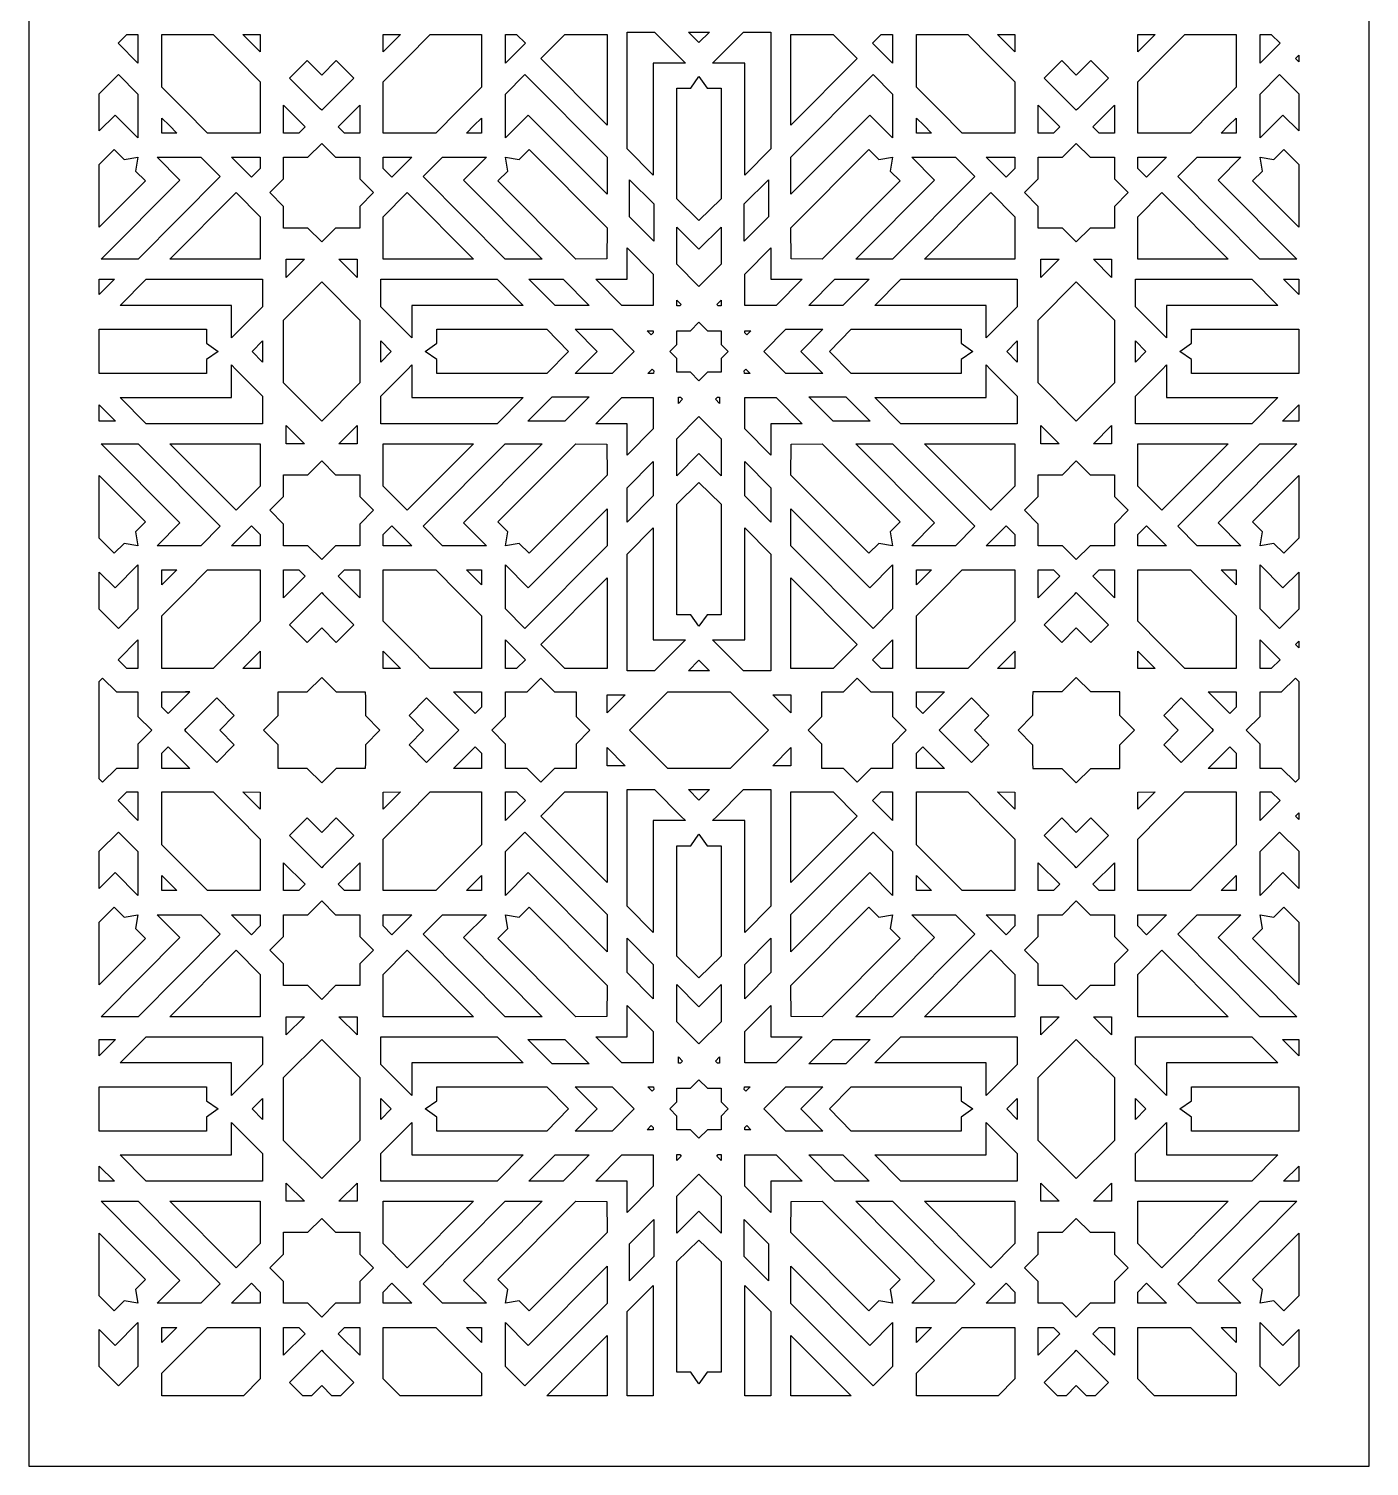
# Model space of a CAD drawing. Extents: x -219 to 351, y -591 to 679.
# Drawn here: x -219 to 351, y -591 to 20 of the extents above; entities that cross this region are included whole.
import ezdxf

# ---------------------------------------------------------------- set-up
doc = ezdxf.new("R2010")
doc.units = 0
doc.header["$MEASUREMENT"] = 0
doc.layers.add('LAYER_1', color=18, linetype='CONTINUOUS')

msp = doc.modelspace()

# ---------------------------------------------------------------- linework, layer by layer
at = {"layer": 'LAYER_1'}
for points in [[(-219.38, -590.97), (350.62, -590.97), (350.62, 679.03), (-219.38, 679.03)], [(58.05, 7.43), (59.88, 5.59), (46.13, 5.59), (46.13, -41.98), (35.02, -30.83), (35.02, 18.82), (46.71, 18.82)], [(70.11, 18.82), (65.62, 14.31), (61.13, 18.82), (65.62, 18.82)], [(96.23, -30.83), (85.11, -41.98), (85.12, 5.59), (71.36, 5.59), (73.19, 7.43), (84.53, 18.82), (96.23, 18.82)], [(-172.94, 5.59), (-181.42, 14.11), (-177.72, 17.83), (-172.94, 17.83)], [(-130.95, 7.75), (-120.91, -2.33), (-120.91, -24.15), (-143.3, -24.15), (-153.02, -14.4), (-162.74, -4.64), (-162.74, 17.83), (-141, 17.83)], [(-120.97, 17.77), (-120.91, 10.42), (-124.61, 14.12), (-128.3, 17.83)], [(-65.02, 14.12), (-68.72, 10.42), (-68.66, 17.77), (-61.33, 17.83)], [(-26.89, -4.64), (-36.61, -14.4), (-46.32, -24.15), (-68.72, -24.15), (-68.72, -2.33), (-58.67, 7.75), (-48.63, 17.83), (-26.89, 17.83)], [(-8.2, 14.11), (-16.69, 5.59), (-16.69, 17.83), (-11.91, 17.83)], [(26.53, -20.75), (-1.66, 7.55), (8.59, 17.83), (26.53, 17.83)], [(132.9, 7.55), (104.71, -20.75), (104.71, 17.83), (122.65, 17.83)], [(147.93, 5.59), (139.45, 14.11), (143.15, 17.83), (147.93, 17.83)], [(189.92, 7.75), (199.96, -2.33), (199.96, -24.15), (177.57, -24.15), (167.85, -14.4), (158.13, -4.64), (158.13, 17.83), (179.87, 17.83)], [(199.9, 17.77), (199.96, 10.42), (196.26, 14.12), (192.57, 17.83)], [(255.85, 14.12), (252.15, 10.42), (252.21, 17.77), (259.54, 17.83)], [(293.98, -4.64), (284.26, -14.4), (274.55, -24.15), (252.15, -24.15), (252.15, -2.33), (262.2, 7.75), (272.24, 17.83), (293.98, 17.83)], [(312.67, 14.11), (304.18, 5.59), (304.18, 17.83), (308.96, 17.83)], [(-94.81, 0.53), (-88.64, 6.73), (-81.17, -0.77), (-94.14, -13.79), (-94.81, -14.44), (-95.48, -13.79), (-108.46, -0.77), (-100.99, 6.73)], [(226.06, 0.53), (232.23, 6.73), (239.7, -0.77), (226.73, -13.79), (226.06, -14.44), (225.38, -13.79), (212.41, -0.77), (219.88, 6.73)], [(320.62, 6.13), (319.21, 7.55), (320.62, 8.96)], [(-172.94, -7.54), (-172.94, -23.64), (-172.94, -26.24), (-182.66, -16.48), (-189.38, -23.22), (-189.38, -7.45), (-181.2, 0.76)], [(26.55, -34.34), (26.55, -50.12), (-6.96, -16.48), (-16.69, -26.24), (-16.69, -23.64), (-16.69, -7.54), (-8.42, 0.76)], [(147.93, -7.54), (147.93, -23.64), (147.93, -26.24), (138.2, -16.48), (104.69, -50.12), (104.69, -34.34), (139.66, 0.76)], [(320.62, -7.45), (320.62, -23.22), (313.91, -16.48), (304.18, -26.24), (304.18, -23.64), (304.18, -7.54), (312.45, 0.76)], [(69.1, -5.07), (75.01, -5.07), (75.01, -52.09), (65.62, -61.29), (56.23, -52.09), (56.23, -5.07), (62.15, -5.07), (65.62, -0.16)], [(-159.56, -20.96), (-156.39, -24.15), (-162.74, -24.15), (-162.74, -17.78)], [(-101.84, -21.47), (-104.51, -24.15), (-110.99, -24.15), (-110.99, -12.29)], [(-78.64, -24.15), (-85.12, -24.15), (-87.79, -21.47), (-78.64, -12.29)], [(-26.89, -24.15), (-33.24, -24.15), (-30.06, -20.96), (-26.89, -17.78)], [(161.31, -20.96), (164.48, -24.15), (158.13, -24.15), (158.13, -17.78)], [(219.03, -21.47), (216.36, -24.15), (209.88, -24.15), (209.88, -12.29)], [(242.23, -24.15), (235.75, -24.15), (233.08, -21.47), (242.23, -12.29)], [(293.98, -24.15), (287.63, -24.15), (290.81, -20.96), (293.98, -17.78)], [(-88.97, -34.38), (-78.64, -34.38), (-78.64, -43.6), (-72.79, -49.47), (-72.79, -49.47), (-72.79, -49.47), (-78.64, -55.34), (-78.64, -64.56), (-88.97, -64.56), (-94.81, -70.42), (-100.66, -64.56), (-110.99, -64.56), (-110.99, -55.34), (-116.83, -49.47), (-116.83, -49.47), (-116.83, -49.47), (-110.99, -43.6), (-110.99, -34.38), (-100.66, -34.38), (-94.81, -28.52)], [(231.9, -34.38), (242.23, -34.38), (242.23, -43.6), (248.08, -49.47), (248.08, -49.47), (248.08, -49.47), (242.23, -55.34), (242.23, -64.56), (231.9, -64.56), (226.06, -70.42), (220.21, -64.56), (209.88, -64.56), (209.88, -55.34), (204.04, -49.47), (204.04, -49.47), (204.04, -49.47), (209.88, -43.6), (209.88, -34.38), (220.21, -34.38), (226.06, -28.52)], [(-178.85, -35.39), (-172.93, -34.38), (-173.94, -40.32), (-169.75, -44.52), (-189.38, -64.21), (-189.38, -37.56), (-183.03, -31.19)], [(-137.92, -42.68), (-172.9, -77.78), (-188.62, -77.78), (-155.1, -44.15), (-164.82, -34.38), (-146.19, -34.38)], [(-120.91, -39.18), (-124.62, -42.9), (-133.1, -34.38), (-120.91, -34.38)], [(-65.01, -42.9), (-68.72, -39.18), (-68.72, -34.38), (-56.52, -34.38)], [(-34.53, -44.15), (-1.01, -77.78), (-16.73, -77.78), (-51.7, -42.68), (-43.44, -34.38), (-24.8, -34.38)], [(26.53, -64.43), (26.38, -77.61), (13.25, -77.76), (-19.87, -44.52), (-15.69, -40.32), (-16.69, -34.38), (-10.78, -35.39), (-6.6, -31.19)], [(142.02, -35.39), (147.93, -34.38), (146.93, -40.32), (151.12, -44.52), (117.99, -77.76), (104.87, -77.61), (104.71, -64.43), (137.84, -31.19)], [(182.95, -42.68), (147.97, -77.78), (132.25, -77.78), (165.77, -44.15), (156.05, -34.38), (174.68, -34.38)], [(199.96, -39.18), (196.25, -42.9), (187.76, -34.38), (199.96, -34.38)], [(255.86, -42.9), (252.15, -39.18), (252.15, -34.38), (264.35, -34.38)], [(286.34, -44.15), (319.86, -77.78), (304.14, -77.78), (269.17, -42.68), (277.43, -34.38), (296.07, -34.38)], [(320.62, -37.56), (320.62, -64.21), (301, -44.52), (305.18, -40.32), (304.18, -34.38), (310.09, -35.39), (314.27, -31.19)], [(46.42, -54.29), (46.42, -70.07), (36.13, -59.74), (36.13, -43.96)], [(95.11, -59.74), (84.82, -70.07), (84.82, -54.29), (95.11, -43.96)], [(-120.91, -59.76), (-120.91, -77.76), (-159.35, -77.76), (-131.16, -49.47)], [(-30.28, -77.76), (-68.72, -77.76), (-68.72, -59.76), (-58.47, -49.47)], [(199.96, -59.76), (199.96, -77.76), (161.52, -77.76), (189.71, -49.47)], [(290.59, -77.76), (252.15, -77.76), (252.15, -59.76), (262.4, -49.47)], [(75.01, -79.91), (65.62, -89.34), (56.23, -79.91), (56.23, -64.13), (65.62, -73.56), (75.01, -64.13)], [(46.13, -84.11), (46.13, -97.44), (32.85, -97.44), (21.74, -86.28), (35.02, -86.28), (35.02, -72.95)], [(96.23, -86.28), (109.5, -86.28), (98.39, -97.44), (85.11, -97.44), (85.11, -84.11), (96.23, -72.95)], [(-109.85, -85.51), (-109.85, -77.76), (-102.13, -77.76)], [(-79.78, -85.51), (-87.5, -77.76), (-79.78, -77.76)], [(211.02, -85.51), (211.02, -77.76), (218.74, -77.76)], [(241.09, -85.51), (233.37, -77.76), (241.09, -77.76)], [(-189.38, -92.75), (-189.38, -86.28), (-182.94, -86.28)], [(-119.93, -98.01), (-131.27, -109.4), (-133.1, -111.24), (-133.1, -97.43), (-180.51, -97.44), (-169.39, -86.28), (-119.93, -86.28)], [(-78.64, -103.63), (-78.64, -117), (-78.64, -130.36), (-94.81, -146.59), (-110.99, -130.36), (-110.99, -117), (-110.99, -103.63), (-94.81, -87.4)], [(-9.12, -97.44), (-56.52, -97.43), (-56.52, -111.24), (-58.36, -109.4), (-69.7, -98.01), (-69.7, -86.28), (-20.24, -86.28)], [(18.98, -97.44), (4.43, -97.44), (-6.69, -86.28), (7.86, -86.28)], [(126.82, -97.44), (112.26, -97.44), (123.38, -86.28), (137.93, -86.28)], [(200.94, -98.01), (189.6, -109.4), (187.76, -111.24), (187.76, -97.43), (140.36, -97.44), (151.48, -86.28), (200.94, -86.28)], [(242.23, -103.63), (242.23, -117), (242.23, -130.36), (226.06, -146.59), (209.88, -130.36), (209.88, -117), (209.88, -103.63), (226.06, -87.4)], [(311.75, -97.44), (264.35, -97.43), (264.35, -111.24), (262.51, -109.4), (251.17, -98.01), (251.17, -86.28), (300.63, -86.28)], [(320.62, -92.75), (314.18, -86.28), (320.62, -86.28)], [(58.09, -97), (57.43, -97.66), (56.23, -97.64), (56.23, -95.14)], [(75.01, -97.64), (73.82, -97.66), (73.16, -97), (75.01, -95.14)], [(-143.73, -113.51), (-138.84, -117), (-143.73, -120.48), (-143.73, -126.42), (-189.38, -126.42), (-189.38, -107.57), (-143.73, -107.57)], [(10.12, -117), (0.95, -126.42), (-45.9, -126.42), (-45.9, -120.48), (-50.79, -117), (-45.9, -113.51), (-45.9, -107.57), (0.95, -107.57)], [(38.06, -117), (28.67, -126.42), (12.95, -126.42), (22.34, -117), (12.95, -107.57), (28.67, -107.57)], [(46.2, -109.14), (45.34, -109.97), (43.58, -108.2), (46.2, -108.2)], [(69.25, -108.2), (75.01, -108.2), (75.01, -113.99), (78.01, -117), (75.01, -120.01), (75.01, -125.79), (69.25, -125.79), (65.62, -129.43), (61.99, -125.79), (56.23, -125.79), (56.23, -120.01), (53.23, -117), (56.23, -113.99), (56.23, -108.2), (61.99, -108.2), (65.62, -104.56)], [(85.9, -109.97), (85.04, -109.14), (85.04, -108.2), (87.66, -108.2)], [(108.9, -117), (118.29, -126.42), (102.57, -126.42), (93.18, -117), (102.57, -107.57), (118.29, -107.57)], [(177.14, -113.51), (182.03, -117), (177.14, -120.48), (177.14, -126.42), (130.3, -126.42), (121.12, -117), (130.3, -107.57), (177.14, -107.57)], [(320.62, -126.42), (274.97, -126.42), (274.97, -120.48), (270.08, -117), (274.97, -113.51), (274.97, -107.57), (320.62, -107.57)], [(-119.93, -117), (-119.93, -121.5), (-124.42, -117), (-119.93, -112.49)], [(-65.21, -117), (-69.7, -121.5), (-69.7, -117), (-69.7, -112.49)], [(200.94, -117), (200.94, -121.5), (196.45, -117), (200.94, -112.49)], [(255.66, -117), (251.17, -121.5), (251.17, -117), (251.17, -112.49)], [(-131.27, -124.6), (-119.93, -135.98), (-119.93, -147.71), (-169.39, -147.71), (-180.51, -136.56), (-133.1, -136.56), (-133.1, -122.75)], [(-56.52, -136.56), (-9.12, -136.56), (-20.24, -147.71), (-69.7, -147.71), (-69.7, -135.98), (-58.36, -124.6), (-56.52, -122.75)], [(46.36, -125.22), (46.33, -126.42), (43.84, -126.42), (45.7, -124.56)], [(87.4, -126.42), (84.91, -126.42), (84.89, -125.22), (85.55, -124.56)], [(189.6, -124.6), (200.94, -135.98), (200.94, -147.71), (151.48, -147.71), (140.36, -136.56), (187.76, -136.56), (187.76, -122.75)], [(264.35, -136.56), (311.75, -136.56), (300.63, -147.71), (251.17, -147.71), (251.17, -135.98), (262.51, -124.6), (264.35, -122.75)], [(-182.48, -146.59), (-189.38, -146.59), (-189.38, -139.67)], [(8.57, -146.6), (-7.15, -146.59), (3.14, -136.27), (18.86, -136.27)], [(46.13, -136.56), (46.13, -149.88), (35.02, -161.04), (35.02, -147.71), (21.74, -147.71), (32.85, -136.56)], [(58.62, -137.35), (56.86, -139.12), (56.86, -136.48), (57.79, -136.48)], [(74.38, -139.12), (72.62, -137.35), (73.45, -136.48), (74.38, -136.48)], [(109.51, -147.71), (96.23, -147.71), (96.23, -161.04), (85.11, -149.88), (85.11, -136.56), (98.39, -136.56)], [(138.39, -146.59), (122.67, -146.6), (112.38, -136.27), (128.1, -136.27)], [(320.62, -146.59), (313.72, -146.59), (320.62, -139.67)], [(75.01, -154.08), (75.01, -169.86), (65.62, -160.44), (56.23, -169.86), (56.23, -154.08), (65.62, -144.66)], [(-102.13, -156.23), (-109.85, -156.23), (-109.85, -148.49)], [(-79.78, -156.23), (-87.5, -156.23), (-79.78, -148.49)], [(218.74, -156.23), (211.02, -156.23), (211.02, -148.49)], [(241.09, -156.23), (233.37, -156.23), (241.09, -148.49)], [(-137.92, -191.31), (-146.19, -199.61), (-164.82, -199.61), (-155.09, -189.85), (-188.62, -156.21), (-172.9, -156.21)], [(-120.91, -174.24), (-131.16, -184.52), (-159.35, -156.23), (-120.91, -156.23)], [(-58.47, -184.52), (-68.72, -174.24), (-68.72, -156.23), (-30.28, -156.23)], [(-34.53, -189.85), (-24.8, -199.61), (-43.44, -199.61), (-51.7, -191.31), (-16.73, -156.21), (-1.01, -156.21)], [(26.38, -156.39), (26.53, -169.56), (-6.6, -202.8), (-10.78, -198.61), (-16.69, -199.61), (-15.69, -193.68), (-19.87, -189.48), (13.25, -156.23)], [(151.12, -189.48), (146.93, -193.68), (147.93, -199.61), (142.02, -198.61), (137.84, -202.8), (104.71, -169.56), (104.87, -156.39), (117.99, -156.23)], [(182.95, -191.31), (174.68, -199.61), (156.05, -199.61), (165.77, -189.85), (132.25, -156.21), (147.97, -156.21)], [(199.96, -174.24), (189.71, -184.52), (161.52, -156.23), (199.96, -156.23)], [(262.4, -184.52), (252.15, -174.24), (252.15, -156.23), (290.59, -156.23)], [(286.34, -189.85), (296.06, -199.61), (277.43, -199.61), (269.16, -191.31), (304.14, -156.21), (319.86, -156.21)], [(-88.97, -169.44), (-78.64, -169.44), (-78.64, -178.66), (-72.79, -184.52), (-72.79, -184.52), (-72.79, -184.52), (-78.64, -190.39), (-78.64, -199.61), (-88.97, -199.61), (-94.81, -205.48), (-100.66, -199.61), (-110.99, -199.61), (-110.99, -190.39), (-116.83, -184.52), (-116.83, -184.52), (-116.83, -184.52), (-110.99, -178.66), (-110.99, -169.44), (-100.66, -169.44), (-94.81, -163.57)], [(46.13, -178.42), (35.02, -189.57), (35.02, -174.96), (46.13, -163.81)], [(96.23, -174.96), (96.23, -189.57), (85.11, -178.42), (85.11, -163.81)], [(231.9, -169.44), (242.23, -169.44), (242.23, -178.66), (248.08, -184.52), (248.08, -184.52), (248.08, -184.52), (242.23, -190.39), (242.23, -199.61), (231.9, -199.61), (226.06, -205.48), (220.21, -199.61), (209.88, -199.61), (209.88, -190.39), (204.04, -184.52), (204.04, -184.52), (204.04, -184.52), (209.88, -178.66), (209.88, -169.44), (220.21, -169.44), (226.06, -163.57)], [(-169.75, -189.48), (-173.94, -193.68), (-172.93, -199.61), (-178.85, -198.61), (-183.03, -202.8), (-189.38, -196.43), (-189.38, -169.78)], [(320.62, -196.43), (314.27, -202.8), (310.09, -198.61), (304.18, -199.61), (305.18, -193.68), (301, -189.48), (320.62, -169.78)], [(75.01, -181.91), (75.01, -228.92), (69.1, -228.92), (65.62, -233.83), (62.15, -228.92), (56.23, -228.92), (56.23, -181.91), (65.62, -172.7)], [(26.55, -199.65), (-8.42, -234.75), (-16.69, -226.45), (-16.69, -210.36), (-16.69, -207.75), (-6.96, -217.52), (26.55, -183.87)], [(138.21, -217.52), (147.93, -207.75), (147.93, -210.36), (147.93, -226.45), (139.67, -234.75), (104.69, -199.65), (104.69, -183.87)], [(-120.91, -194.81), (-120.91, -199.61), (-133.1, -199.61), (-124.62, -191.09)], [(-56.52, -199.61), (-68.72, -199.61), (-68.72, -194.81), (-65.01, -191.09)], [(46.12, -239.59), (59.88, -239.59), (58.05, -241.43), (46.71, -252.81), (35.01, -252.81), (35.01, -203.17), (46.13, -192.01)], [(96.23, -203.17), (96.23, -252.81), (84.54, -252.81), (73.2, -241.43), (71.36, -239.59), (85.12, -239.59), (85.11, -192.01)], [(199.96, -194.81), (199.96, -199.61), (187.76, -199.61), (196.25, -191.09)], [(264.35, -199.61), (252.15, -199.61), (252.15, -194.81), (255.86, -191.09)], [(-172.94, -210.36), (-172.94, -226.45), (-181.2, -234.75), (-189.38, -226.55), (-189.38, -210.77), (-182.66, -217.52), (-172.94, -207.75)], [(313.91, -217.52), (320.62, -210.77), (320.62, -226.55), (312.45, -234.75), (304.18, -226.45), (304.18, -210.36), (304.18, -207.75)], [(-159.56, -213.03), (-162.74, -216.22), (-162.74, -209.85), (-156.39, -209.85)], [(-120.91, -231.67), (-130.95, -241.75), (-141, -251.83), (-162.74, -251.83), (-162.74, -229.35), (-153.02, -219.6), (-143.3, -209.85), (-120.91, -209.85)], [(-101.84, -212.52), (-110.99, -221.71), (-110.99, -209.85), (-104.51, -209.85)], [(-78.64, -209.85), (-78.64, -221.71), (-87.79, -212.52), (-85.12, -209.85)], [(-36.61, -219.6), (-26.89, -229.35), (-26.89, -251.83), (-48.63, -251.83), (-58.67, -241.75), (-68.72, -231.67), (-68.72, -209.85), (-46.32, -209.85)], [(-26.89, -209.85), (-26.89, -216.22), (-30.06, -213.03), (-33.24, -209.85)], [(26.53, -251.83), (8.59, -251.83), (-1.66, -241.54), (26.53, -213.25)], [(132.9, -241.54), (122.65, -251.83), (104.71, -251.83), (104.71, -213.25)], [(161.31, -213.03), (158.13, -216.22), (158.13, -209.85), (164.48, -209.85)], [(199.96, -231.67), (189.92, -241.75), (179.87, -251.83), (158.13, -251.83), (158.13, -229.35), (167.85, -219.6), (177.57, -209.85), (199.96, -209.85)], [(219.03, -212.52), (209.88, -221.71), (209.88, -209.85), (216.36, -209.85)], [(242.23, -209.85), (242.23, -221.71), (233.08, -212.52), (235.75, -209.85)], [(284.26, -219.6), (293.98, -229.35), (293.98, -251.83), (272.24, -251.83), (262.2, -241.75), (252.15, -231.67), (252.15, -209.85), (274.55, -209.85)], [(293.98, -209.85), (293.98, -216.22), (290.81, -213.03), (287.63, -209.85)], [(-94.14, -220.2), (-81.17, -233.23), (-88.64, -240.72), (-94.81, -234.52), (-100.99, -240.72), (-108.46, -233.23), (-95.48, -220.2), (-94.81, -219.55)], [(226.73, -220.2), (239.7, -233.23), (232.23, -240.72), (226.06, -234.52), (219.88, -240.72), (212.41, -233.23), (225.38, -220.2), (226.06, -219.55)], [(-172.94, -251.83), (-177.72, -251.83), (-181.42, -248.11), (-172.94, -239.59)], [(-120.97, -251.77), (-128.3, -251.83), (-124.61, -248.12), (-120.91, -244.41)], [(-65.02, -248.12), (-61.33, -251.83), (-68.66, -251.77), (-68.72, -244.41)], [(-8.2, -248.11), (-11.91, -251.83), (-16.69, -251.83), (-16.69, -239.59)], [(147.93, -251.83), (143.15, -251.83), (139.45, -248.11), (147.93, -239.59)], [(199.9, -251.77), (192.57, -251.83), (196.26, -248.12), (199.96, -244.41)], [(255.85, -248.12), (259.54, -251.83), (252.21, -251.77), (252.15, -244.41)], [(312.67, -248.11), (308.96, -251.83), (304.18, -251.83), (304.18, -239.59)], [(320.62, -242.96), (319.21, -241.54), (320.62, -240.12)], [(70.11, -252.81), (65.62, -252.81), (61.13, -252.81), (65.62, -248.31)], [(-182.12, -261.78), (-172.94, -261.78), (-172.94, -272.15), (-167.09, -278.02), (-167.11, -278.04), (-167.09, -278.06), (-172.94, -283.92), (-172.94, -294.29), (-182.12, -294.29), (-187.97, -300.16), (-187.97, -300.16), (-187.97, -300.16), (-189.38, -298.74), (-189.38, -257.34), (-187.97, -255.92), (-187.97, -255.92), (-187.97, -255.92)], [(-119.56, -278.04), (-113.38, -271.84), (-113.38, -264.19), (-113.36, -261.78), (-101.01, -261.78), (-94.81, -255.61), (-88.62, -261.78), (-76.27, -261.78), (-76.25, -264.19), (-76.25, -271.84), (-70.07, -278.04), (-76.25, -284.23), (-76.25, -291.89), (-76.27, -294.29), (-88.62, -294.29), (-94.81, -300.47), (-101.01, -294.29), (-113.36, -294.29), (-113.38, -291.89), (-113.38, -284.23)], [(4.18, -261.78), (13.37, -261.78), (13.37, -272.15), (19.21, -278.02), (19.2, -278.04), (19.21, -278.06), (13.37, -283.92), (13.37, -294.29), (4.18, -294.29), (-1.66, -300.16), (-1.66, -300.16), (-1.66, -300.16), (-7.5, -294.29), (-16.69, -294.29), (-16.69, -283.92), (-22.53, -278.06), (-22.52, -278.04), (-22.53, -278.02), (-16.69, -272.15), (-16.69, -261.78), (-7.5, -261.78), (-1.66, -255.92), (-1.66, -255.92), (-1.66, -255.92)], [(138.75, -261.78), (147.93, -261.78), (147.93, -272.15), (153.78, -278.02), (153.76, -278.04), (153.78, -278.06), (147.93, -283.92), (147.93, -294.29), (138.75, -294.29), (132.9, -300.16), (132.9, -300.16), (132.9, -300.16), (127.06, -294.29), (117.87, -294.29), (117.87, -283.92), (112.03, -278.06), (112.05, -278.04), (112.03, -278.02), (117.87, -272.15), (117.87, -261.78), (127.06, -261.78), (132.9, -255.92), (132.9, -255.92), (132.9, -255.92)], [(250.8, -278.04), (244.62, -271.84), (244.62, -264.19), (244.6, -261.78), (232.25, -261.78), (226.06, -255.61), (219.86, -261.78), (207.51, -261.78), (207.49, -264.19), (207.49, -271.84), (201.31, -278.04), (207.49, -284.23), (207.49, -291.89), (207.51, -294.29), (219.86, -294.29), (226.06, -300.47), (232.25, -294.29), (244.6, -294.29), (244.62, -291.89), (244.62, -284.23)], [(320.62, -257.34), (320.62, -298.74), (319.21, -300.16), (319.21, -300.16), (319.21, -300.16), (313.36, -294.29), (304.18, -294.29), (304.18, -283.92), (298.33, -278.06), (298.35, -278.04), (298.33, -278.02), (304.18, -272.15), (304.18, -261.78), (313.36, -261.78), (319.21, -255.92), (319.21, -255.92), (319.21, -255.92)], [(-160.07, -270.97), (-162.74, -268.29), (-162.74, -261.78), (-150.92, -261.78)], [(-26.89, -268.29), (-29.56, -270.97), (-38.71, -261.78), (-26.89, -261.78)], [(95.11, -278.02), (95.09, -278.04), (95.11, -278.06), (78.94, -294.29), (52.31, -294.29), (36.13, -278.06), (36.15, -278.04), (36.13, -278.02), (52.31, -261.78), (78.94, -261.78)], [(160.8, -270.97), (158.13, -268.29), (158.13, -261.78), (169.95, -261.78)], [(293.98, -268.29), (291.31, -270.97), (282.16, -261.78), (293.98, -261.78)], [(-131.98, -271.82), (-138.15, -278.02), (-138.13, -278.04), (-138.15, -278.06), (-131.98, -284.25), (-139.44, -291.75), (-152.42, -278.73), (-153.07, -278.06), (-153.05, -278.04), (-153.07, -278.02), (-152.42, -277.35), (-139.44, -264.33)], [(-37.21, -277.35), (-36.56, -278.02), (-36.58, -278.04), (-36.56, -278.06), (-37.21, -278.73), (-50.18, -291.75), (-57.65, -284.25), (-51.48, -278.06), (-51.5, -278.04), (-51.48, -278.02), (-57.65, -271.82), (-50.18, -264.33)], [(26.53, -270.68), (26.53, -262.93), (34.25, -262.93)], [(104.71, -270.68), (97, -262.93), (104.71, -262.93)], [(188.89, -271.82), (182.72, -278.02), (182.74, -278.04), (182.72, -278.06), (188.89, -284.25), (181.43, -291.75), (168.45, -278.73), (167.8, -278.06), (167.82, -278.04), (167.8, -278.02), (168.45, -277.35), (181.43, -264.33)], [(283.66, -277.35), (284.31, -278.02), (284.29, -278.04), (284.31, -278.06), (283.66, -278.73), (270.68, -291.75), (263.22, -284.25), (269.39, -278.06), (269.37, -278.04), (269.39, -278.02), (263.22, -271.82), (270.68, -264.33)], [(-150.92, -294.29), (-162.74, -294.29), (-162.74, -287.79), (-160.07, -285.11)], [(-26.89, -287.79), (-26.89, -294.29), (-38.71, -294.29), (-29.56, -285.11)], [(34.25, -293.14), (26.53, -293.14), (26.53, -285.4)], [(104.71, -293.14), (97, -293.14), (104.71, -285.4)], [(169.95, -294.29), (158.13, -294.29), (158.13, -287.79), (160.8, -285.11)], [(293.98, -287.79), (293.98, -294.29), (282.16, -294.29), (291.31, -285.11)], [(-172.94, -316.49), (-181.42, -307.97), (-177.72, -304.25), (-172.94, -304.25)], [(-130.95, -314.33), (-120.91, -324.41), (-120.91, -346.23), (-143.3, -346.23), (-153.02, -336.48), (-162.74, -326.72), (-162.74, -304.25), (-141, -304.25)], [(-120.97, -304.31), (-120.91, -311.66), (-124.61, -307.96), (-128.3, -304.25)], [(-65.02, -307.96), (-68.72, -311.66), (-68.66, -304.31), (-61.33, -304.25)], [(-26.89, -326.72), (-36.61, -336.48), (-46.32, -346.23), (-68.72, -346.23), (-68.72, -324.41), (-58.67, -314.33), (-48.63, -304.25), (-26.89, -304.25)], [(-11.91, -304.25), (-8.2, -307.97), (-16.69, -316.49), (-16.69, -304.25)], [(26.53, -342.83), (-1.66, -314.54), (8.59, -304.25), (26.53, -304.25)], [(58.05, -314.65), (59.88, -316.49), (46.12, -316.49), (46.13, -364.06), (35.01, -352.91), (35.01, -303.26), (46.71, -303.26)], [(65.62, -307.77), (61.13, -303.26), (65.62, -303.26), (70.11, -303.26)], [(96.23, -352.91), (85.11, -364.06), (85.12, -316.49), (71.36, -316.49), (73.2, -314.65), (84.54, -303.26), (96.23, -303.26)], [(132.9, -314.54), (104.71, -342.83), (104.71, -304.25), (122.65, -304.25)], [(147.93, -316.49), (139.45, -307.97), (143.15, -304.25), (147.93, -304.25)], [(189.92, -314.33), (199.96, -324.41), (199.96, -346.23), (177.57, -346.23), (167.85, -336.48), (158.13, -326.72), (158.13, -304.25), (179.87, -304.25)], [(199.9, -304.31), (199.96, -311.66), (196.26, -307.96), (192.57, -304.25)], [(255.85, -307.96), (252.15, -311.66), (252.21, -304.31), (259.54, -304.25)], [(293.98, -326.72), (284.26, -336.48), (274.55, -346.23), (252.15, -346.23), (252.15, -324.41), (262.2, -314.33), (272.24, -304.25), (293.98, -304.25)], [(308.96, -304.25), (312.67, -307.97), (304.18, -316.49), (304.18, -304.25)], [(-81.17, -322.85), (-94.14, -335.87), (-94.81, -336.52), (-95.48, -335.87), (-108.46, -322.85), (-100.99, -315.35), (-94.81, -321.55), (-88.64, -315.35)], [(239.7, -322.85), (226.73, -335.87), (226.06, -336.52), (225.38, -335.87), (212.41, -322.85), (219.88, -315.35), (226.06, -321.55), (232.23, -315.35)], [(320.62, -315.95), (319.21, -314.54), (320.62, -313.12)], [(-172.94, -329.62), (-172.94, -345.72), (-172.94, -348.32), (-182.66, -338.56), (-189.38, -345.3), (-189.38, -329.53), (-181.2, -321.32)], [(26.55, -356.43), (26.55, -372.2), (-6.96, -338.56), (-16.69, -348.32), (-16.69, -345.72), (-16.69, -329.62), (-8.42, -321.32)], [(69.1, -327.15), (75.01, -327.15), (75.01, -374.17), (65.62, -383.37), (56.23, -374.17), (56.23, -327.15), (62.15, -327.15), (65.62, -322.24)], [(147.93, -329.62), (147.93, -345.72), (147.93, -348.32), (138.21, -338.56), (104.69, -372.2), (104.69, -356.43), (139.67, -321.32)], [(320.62, -329.53), (320.62, -345.3), (313.91, -338.56), (304.18, -348.32), (304.18, -345.72), (304.18, -329.62), (312.45, -321.32)], [(-101.84, -343.55), (-104.51, -346.23), (-110.99, -346.23), (-110.99, -334.37)], [(-78.64, -346.23), (-85.12, -346.23), (-87.79, -343.55), (-78.64, -334.37)], [(219.03, -343.55), (216.36, -346.23), (209.88, -346.23), (209.88, -334.37)], [(242.23, -346.23), (235.75, -346.23), (233.08, -343.55), (242.23, -334.37)], [(-159.56, -343.04), (-156.39, -346.23), (-162.74, -346.23), (-162.74, -339.86)], [(-26.89, -346.23), (-33.24, -346.23), (-30.06, -343.04), (-26.89, -339.86)], [(161.31, -343.04), (164.48, -346.23), (158.13, -346.23), (158.13, -339.86)], [(293.98, -346.23), (287.63, -346.23), (290.81, -343.04), (293.98, -339.86)], [(-178.85, -357.47), (-172.93, -356.46), (-173.94, -362.4), (-169.75, -366.6), (-189.38, -386.3), (-189.38, -359.64), (-183.03, -353.27)], [(-88.97, -356.46), (-78.64, -356.46), (-78.64, -365.68), (-72.79, -371.55), (-72.79, -371.55), (-72.79, -371.55), (-78.64, -377.42), (-78.64, -386.64), (-88.97, -386.64), (-94.81, -392.5), (-100.66, -386.64), (-110.99, -386.64), (-110.99, -377.42), (-116.83, -371.55), (-116.83, -371.55), (-116.83, -371.55), (-110.99, -365.68), (-110.99, -356.46), (-100.66, -356.46), (-94.81, -350.6)], [(26.53, -386.51), (26.38, -399.69), (13.25, -399.84), (-19.87, -366.6), (-15.69, -362.4), (-16.69, -356.46), (-10.78, -357.47), (-6.6, -353.27)], [(142.02, -357.47), (147.93, -356.46), (146.93, -362.4), (151.12, -366.6), (117.99, -399.84), (104.87, -399.69), (104.71, -386.51), (137.84, -353.27)], [(231.9, -356.46), (242.23, -356.46), (242.23, -365.68), (248.08, -371.55), (248.08, -371.55), (248.08, -371.55), (242.23, -377.42), (242.23, -386.64), (231.9, -386.64), (226.06, -392.5), (220.21, -386.64), (209.88, -386.64), (209.88, -377.42), (204.04, -371.55), (204.04, -371.55), (204.04, -371.55), (209.88, -365.68), (209.88, -356.46), (220.21, -356.46), (226.06, -350.6)], [(320.62, -359.64), (320.62, -386.3), (301, -366.6), (305.18, -362.4), (304.18, -356.46), (310.09, -357.47), (314.27, -353.27)], [(-137.92, -364.76), (-172.9, -399.87), (-188.62, -399.87), (-155.09, -366.23), (-164.82, -356.47), (-146.19, -356.47)], [(-120.91, -361.26), (-124.62, -364.98), (-133.1, -356.46), (-120.91, -356.46)], [(-65.01, -364.98), (-68.72, -361.26), (-68.72, -356.46), (-56.52, -356.46)], [(-34.53, -366.23), (-1.01, -399.87), (-16.73, -399.87), (-51.7, -364.76), (-43.44, -356.47), (-24.8, -356.47)], [(182.95, -364.76), (147.97, -399.87), (132.25, -399.87), (165.77, -366.23), (156.05, -356.47), (174.68, -356.47)], [(199.96, -361.26), (196.25, -364.98), (187.76, -356.46), (199.96, -356.46)], [(255.86, -364.98), (252.15, -361.26), (252.15, -356.46), (264.35, -356.46)], [(286.34, -366.23), (319.86, -399.87), (304.14, -399.87), (269.16, -364.76), (277.43, -356.47), (296.06, -356.47)], [(46.13, -377.66), (46.13, -392.27), (35.02, -381.11), (35.02, -366.51)], [(96.23, -381.11), (85.11, -392.27), (85.11, -377.66), (96.23, -366.51)], [(-120.91, -381.84), (-120.91, -399.84), (-159.35, -399.84), (-131.16, -371.55)], [(-30.28, -399.84), (-68.72, -399.84), (-68.72, -381.84), (-58.47, -371.55)], [(199.96, -381.84), (199.96, -399.84), (161.52, -399.84), (189.71, -371.55)], [(290.59, -399.84), (252.15, -399.84), (252.15, -381.84), (262.4, -371.55)], [(75.01, -401.99), (65.62, -411.42), (56.23, -401.99), (56.23, -386.21), (65.62, -395.64), (75.01, -386.21)], [(46.13, -406.19), (46.13, -419.52), (32.85, -419.52), (21.74, -408.36), (35.02, -408.36), (35.02, -395.03)], [(96.23, -408.36), (109.51, -408.36), (98.39, -419.52), (85.11, -419.52), (85.11, -406.19), (96.23, -395.03)], [(-109.85, -407.59), (-109.85, -399.84), (-102.13, -399.84)], [(-79.78, -407.59), (-87.5, -399.84), (-79.78, -399.84)], [(211.02, -407.59), (211.02, -399.84), (218.74, -399.84)], [(241.09, -407.59), (233.37, -399.84), (241.09, -399.84)], [(-182.48, -409.48), (-189.38, -416.41), (-189.38, -409.48)], [(-119.93, -420.1), (-131.27, -431.48), (-133.1, -433.32), (-133.1, -419.51), (-180.51, -419.52), (-169.39, -408.36), (-119.93, -408.36)], [(-78.64, -425.71), (-78.64, -439.08), (-78.64, -452.44), (-94.81, -468.67), (-110.99, -452.44), (-110.99, -439.08), (-110.99, -425.71), (-94.81, -409.48)], [(-9.12, -419.52), (-56.52, -419.51), (-56.52, -433.32), (-58.36, -431.48), (-69.7, -420.1), (-69.7, -408.36), (-20.24, -408.36)], [(18.86, -419.81), (3.14, -419.81), (-7.15, -409.48), (8.57, -409.48)], [(138.39, -409.48), (128.1, -419.81), (112.38, -419.81), (122.67, -409.48)], [(200.94, -420.1), (189.6, -431.48), (187.76, -433.32), (187.76, -419.51), (140.36, -419.52), (151.48, -408.36), (200.94, -408.36)], [(242.23, -425.71), (242.23, -439.08), (242.23, -452.44), (226.06, -468.67), (209.88, -452.44), (209.88, -439.08), (209.88, -425.71), (226.06, -409.48)], [(311.75, -419.52), (264.35, -419.51), (264.35, -433.32), (262.51, -431.48), (251.17, -420.1), (251.17, -408.36), (300.63, -408.36)], [(320.62, -416.41), (313.72, -409.48), (320.62, -409.48)], [(58.62, -418.73), (57.79, -419.59), (56.86, -419.59), (56.86, -416.96)], [(74.38, -419.59), (73.45, -419.59), (72.62, -418.73), (74.38, -416.96)], [(69.25, -430.29), (75.01, -430.29), (75.01, -436.07), (78.01, -439.08), (75.01, -442.09), (75.01, -447.87), (69.25, -447.87), (65.62, -451.51), (61.99, -447.87), (56.23, -447.87), (56.23, -442.09), (53.23, -439.08), (56.23, -436.07), (56.23, -430.29), (61.99, -430.29), (65.62, -426.64)], [(-143.73, -435.59), (-138.84, -439.08), (-143.73, -442.56), (-143.73, -448.5), (-189.38, -448.5), (-189.38, -429.65), (-143.73, -429.65)], [(10.12, -439.08), (0.95, -448.5), (-45.9, -448.5), (-45.9, -442.56), (-50.79, -439.08), (-45.9, -435.59), (-45.9, -429.65), (0.95, -429.65)], [(38.06, -439.08), (28.67, -448.5), (12.95, -448.5), (22.34, -439.08), (12.95, -429.65), (28.67, -429.65)], [(46.36, -430.85), (45.7, -431.52), (43.84, -429.65), (46.33, -429.65)], [(85.55, -431.52), (84.89, -430.85), (84.91, -429.65), (87.4, -429.65)], [(108.9, -439.08), (118.29, -448.5), (102.57, -448.5), (93.18, -439.08), (102.57, -429.65), (118.29, -429.65)], [(177.14, -435.59), (182.03, -439.08), (177.14, -442.56), (177.14, -448.5), (130.3, -448.5), (121.12, -439.08), (130.3, -429.65), (177.14, -429.65)], [(320.62, -448.5), (274.97, -448.5), (274.97, -442.56), (270.08, -439.08), (274.97, -435.59), (274.97, -429.65), (320.62, -429.65)], [(-119.93, -439.08), (-119.93, -443.58), (-124.42, -439.08), (-119.93, -434.57)], [(-65.21, -439.08), (-69.7, -443.58), (-69.7, -439.08), (-69.7, -434.57)], [(200.94, -439.08), (200.94, -443.58), (196.45, -439.08), (200.94, -434.57)], [(255.66, -439.08), (251.17, -443.58), (251.17, -439.08), (251.17, -434.57)], [(-131.27, -446.68), (-119.93, -458.06), (-119.93, -469.8), (-169.39, -469.8), (-180.51, -458.64), (-133.1, -458.64), (-133.1, -444.84)], [(-56.52, -458.64), (-9.12, -458.64), (-20.24, -469.8), (-69.7, -469.8), (-69.7, -458.06), (-58.36, -446.68), (-56.52, -444.84)], [(46.2, -446.93), (46.2, -447.87), (43.58, -447.87), (45.34, -446.1)], [(87.66, -447.87), (85.04, -447.87), (85.04, -446.93), (85.9, -446.1)], [(189.6, -446.68), (200.94, -458.06), (200.94, -469.8), (151.48, -469.8), (140.36, -458.64), (187.76, -458.64), (187.76, -444.84)], [(264.35, -458.64), (311.75, -458.64), (300.63, -469.8), (251.17, -469.8), (251.17, -458.06), (262.51, -446.68), (264.35, -444.84)], [(-182.94, -469.79), (-189.38, -469.79), (-189.38, -463.33)], [(7.86, -469.79), (-6.69, -469.79), (4.43, -458.64), (18.98, -458.64)], [(46.13, -458.64), (46.13, -471.96), (35.02, -483.12), (35.02, -469.79), (21.74, -469.79), (32.85, -458.64)], [(58.09, -459.07), (56.23, -460.94), (56.23, -458.44), (57.43, -458.41)], [(75.01, -458.44), (75.01, -460.94), (73.16, -459.07), (73.82, -458.41)], [(109.5, -469.79), (96.23, -469.79), (96.23, -483.12), (85.11, -471.96), (85.11, -458.64), (98.39, -458.64)], [(137.93, -469.79), (123.38, -469.79), (112.26, -458.64), (126.82, -458.64)], [(320.62, -469.79), (314.18, -469.79), (320.62, -463.33)], [(-102.13, -478.31), (-109.85, -478.31), (-109.85, -470.57)], [(-79.78, -478.31), (-87.5, -478.31), (-79.78, -470.57)], [(75.01, -476.16), (75.01, -491.94), (65.62, -482.52), (56.23, -491.94), (56.23, -476.16), (65.62, -466.74)], [(218.74, -478.31), (211.02, -478.31), (211.02, -470.57)], [(241.09, -478.31), (233.37, -478.31), (241.09, -470.57)], [(-137.92, -513.39), (-146.19, -521.69), (-164.82, -521.69), (-155.1, -511.93), (-188.62, -478.29), (-172.9, -478.29)], [(-120.91, -496.32), (-131.16, -506.6), (-159.35, -478.31), (-120.91, -478.31)], [(-58.47, -506.6), (-68.72, -496.32), (-68.72, -478.31), (-30.28, -478.31)], [(-34.53, -511.93), (-24.8, -521.69), (-43.44, -521.69), (-51.7, -513.39), (-16.73, -478.29), (-1.01, -478.29)], [(26.38, -478.47), (26.53, -491.64), (-6.6, -524.89), (-10.78, -520.69), (-16.69, -521.69), (-15.69, -515.76), (-19.87, -511.56), (13.25, -478.31)], [(151.12, -511.56), (146.93, -515.76), (147.93, -521.69), (142.02, -520.69), (137.84, -524.89), (104.71, -491.64), (104.87, -478.47), (117.99, -478.31)], [(182.95, -513.39), (174.68, -521.69), (156.05, -521.69), (165.77, -511.93), (132.25, -478.29), (147.97, -478.29)], [(199.96, -496.32), (189.71, -506.6), (161.52, -478.31), (199.96, -478.31)], [(262.4, -506.6), (252.15, -496.32), (252.15, -478.31), (290.59, -478.31)], [(286.34, -511.93), (296.07, -521.69), (277.43, -521.69), (269.17, -513.39), (304.14, -478.29), (319.86, -478.29)], [(-88.97, -491.52), (-78.64, -491.52), (-78.64, -500.74), (-72.79, -506.6), (-72.79, -506.6), (-72.79, -506.6), (-78.64, -512.47), (-78.64, -521.69), (-88.97, -521.69), (-94.81, -527.56), (-100.66, -521.69), (-110.99, -521.69), (-110.99, -512.47), (-116.83, -506.6), (-116.83, -506.6), (-116.83, -506.6), (-110.99, -500.74), (-110.99, -491.52), (-100.66, -491.52), (-94.81, -485.65)], [(46.42, -501.79), (36.13, -512.11), (36.13, -496.34), (46.42, -486.01)], [(95.11, -496.34), (95.11, -512.11), (84.82, -501.79), (84.82, -486.01)], [(231.9, -491.52), (242.23, -491.52), (242.23, -500.74), (248.08, -506.6), (248.08, -506.6), (248.08, -506.6), (242.23, -512.47), (242.23, -521.69), (231.9, -521.69), (226.06, -527.56), (220.21, -521.69), (209.88, -521.69), (209.88, -512.47), (204.04, -506.6), (204.04, -506.6), (204.04, -506.6), (209.88, -500.74), (209.88, -491.52), (220.21, -491.52), (226.06, -485.65)], [(-169.75, -511.56), (-173.94, -515.76), (-172.93, -521.69), (-178.85, -520.69), (-183.03, -524.89), (-189.38, -518.51), (-189.38, -491.86)], [(75.01, -503.99), (75.01, -551), (69.1, -551), (65.62, -555.91), (62.15, -551), (56.23, -551), (56.23, -503.99), (65.62, -494.78)], [(320.62, -518.51), (314.27, -524.89), (310.09, -520.69), (304.18, -521.69), (305.18, -515.76), (301, -511.56), (320.62, -491.86)], [(26.55, -521.73), (-8.42, -556.83), (-16.69, -548.54), (-16.69, -532.44), (-16.69, -529.83), (-6.96, -539.6), (26.55, -505.95)], [(138.2, -539.6), (147.93, -529.83), (147.93, -532.44), (147.93, -548.54), (139.66, -556.83), (104.69, -521.73), (104.69, -505.95)], [(-120.91, -516.89), (-120.91, -521.69), (-133.1, -521.69), (-124.62, -513.17)], [(-56.52, -521.69), (-68.72, -521.69), (-68.72, -516.89), (-65.01, -513.17)], [(199.96, -516.89), (199.96, -521.69), (187.76, -521.69), (196.25, -513.17)], [(264.35, -521.69), (252.15, -521.69), (252.15, -516.89), (255.86, -513.17)], [(46.13, -560.97), (35.02, -560.97), (35.02, -525.25), (46.13, -514.09)], [(96.23, -525.25), (96.23, -560.97), (85.12, -560.97), (85.11, -514.09)], [(-172.94, -532.44), (-172.94, -548.54), (-181.2, -556.83), (-189.38, -548.63), (-189.38, -532.86), (-182.66, -539.6), (-172.94, -529.83)], [(313.91, -539.6), (320.62, -532.86), (320.62, -548.63), (312.45, -556.83), (304.18, -548.54), (304.18, -532.44), (304.18, -529.83)], [(-159.56, -535.11), (-162.74, -538.3), (-162.74, -531.93), (-156.39, -531.93)], [(-120.91, -553.75), (-128.11, -560.97), (-162.74, -560.97), (-162.74, -551.43), (-153.02, -541.68), (-143.3, -531.93), (-120.91, -531.93)], [(-101.84, -534.61), (-110.99, -543.79), (-110.99, -531.93), (-104.51, -531.93)], [(-78.64, -543.79), (-87.79, -534.61), (-85.12, -531.93), (-78.64, -531.93)], [(-36.61, -541.68), (-26.89, -551.43), (-26.89, -560.97), (-61.51, -560.97), (-68.72, -553.75), (-68.72, -531.93), (-46.32, -531.93)], [(-26.89, -531.93), (-26.89, -538.3), (-30.06, -535.11), (-33.24, -531.93)], [(26.53, -560.97), (0.98, -560.97), (26.53, -535.33)], [(130.27, -560.97), (104.71, -560.97), (104.71, -535.33)], [(161.31, -535.11), (158.13, -538.3), (158.13, -531.93), (164.48, -531.93)], [(199.96, -553.75), (192.76, -560.97), (158.13, -560.97), (158.13, -551.43), (167.85, -541.68), (177.57, -531.93), (199.96, -531.93)], [(219.03, -534.61), (209.88, -543.79), (209.88, -531.93), (216.36, -531.93)], [(242.23, -543.79), (233.08, -534.61), (235.75, -531.93), (242.23, -531.93)], [(284.26, -541.68), (293.98, -551.43), (293.98, -560.97), (259.35, -560.97), (252.15, -553.75), (252.15, -531.93), (274.55, -531.93)], [(293.98, -531.93), (293.98, -538.3), (290.81, -535.11), (287.63, -531.93)], [(-94.14, -542.28), (-81.17, -555.31), (-86.82, -560.97), (-90.46, -560.97), (-94.81, -556.6), (-99.17, -560.97), (-102.81, -560.97), (-108.46, -555.31), (-95.48, -542.28), (-94.81, -541.63)], [(226.73, -542.28), (239.7, -555.31), (234.05, -560.97), (230.41, -560.97), (226.06, -556.6), (221.7, -560.97), (218.06, -560.97), (212.41, -555.31), (225.38, -542.28), (226.06, -541.63)]]:
    msp.add_lwpolyline(points, close=True, dxfattribs=at)
msp.add_lwpolyline([(-150.92, -261.78), (-152.69, -261.78)], dxfattribs=at)

doc.saveas('drawing.dxf')
